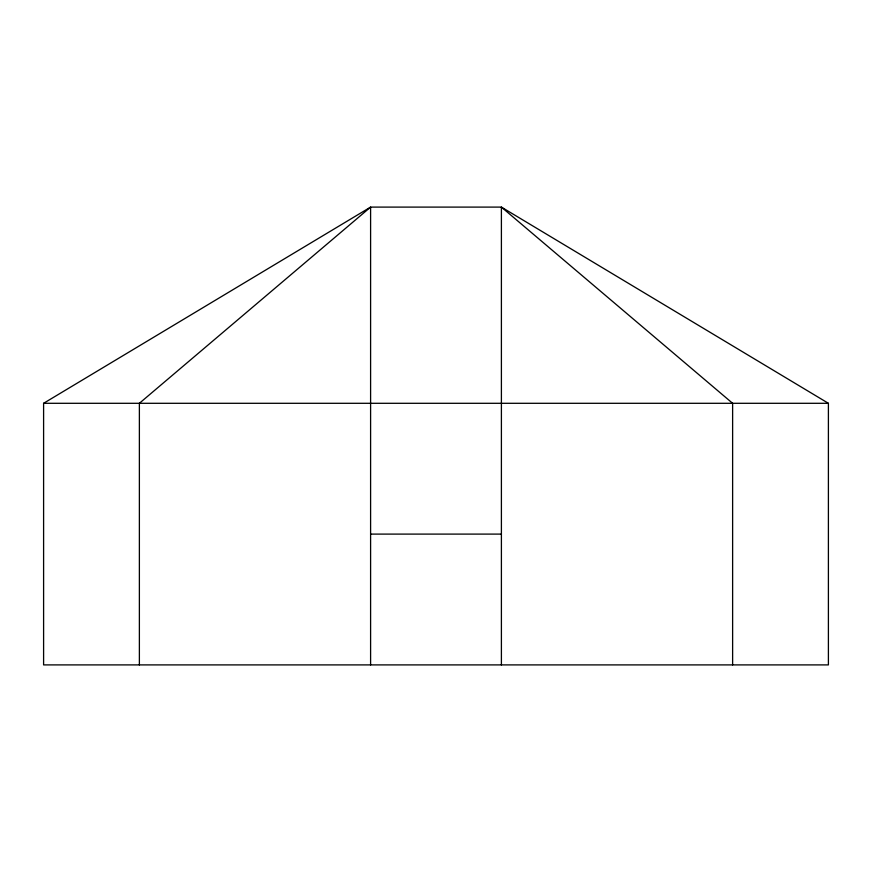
<?xml version="1.0" encoding="UTF-8"?>
<svg xmlns="http://www.w3.org/2000/svg" width="872" height="872" viewBox="0 0 872 872"><rect width="100%" height="100%" fill="white"/><g stroke="black" fill="none" stroke-linecap="round" stroke-linejoin="round"><path stroke-width="1.31" d="M43.6 403.3L370.6 207.1L501.4 207.1L828.4 403.3L828.4 664.9L43.6 664.9L43.6 403.3L828.4 403.3M370.6 534.1L501.4 534.1M732.622 664.9L732.622 403.3L501.4 207.1L501.4 664.9M370.6 664.9L370.6 207.1L139.378 403.3L139.378 664.9"/></g></svg>
